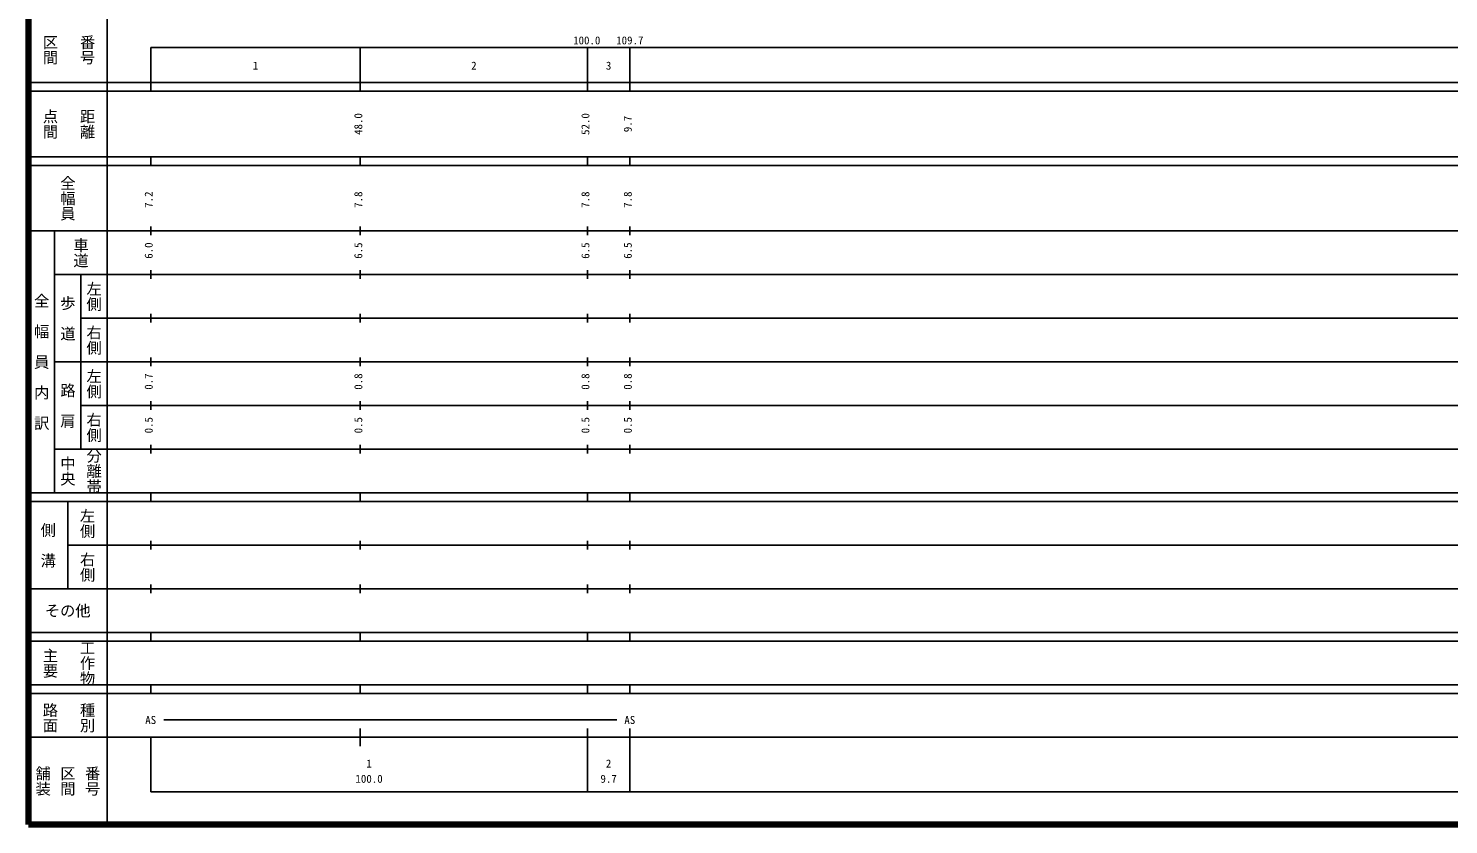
# Model space of a CAD drawing. Units: millimetres on the paper, enlarged 1000 times. Extents: x 40000 to 680000, y 20000 to 380000.
# Drawn here: x 40000 to 365183, y 20000 to 202409 of the extents above; entities that cross this region are included whole.
import ezdxf
from ezdxf.enums import TextEntityAlignment as Align

# ---------------------------------------------------------------- set-up
doc = ezdxf.new("R2010")
doc.units = ezdxf.units.MM
doc.header["$LTSCALE"] = 1000
doc.layers.add('M-TTL', color=2, linetype='Continuous', lineweight=140)
doc.layers.add('M-TTL-BAND', color=7, linetype='Continuous', lineweight=25)
doc.styles.add('@ＭＳ ゴシック', font='')
doc.styles.add('ＭＳ ゴシック', font='')
doc.styles.get('@ＭＳ ゴシック').set_extended_font_data('@MS Gothic')
doc.styles.get('ＭＳ ゴシック').set_extended_font_data('MS Gothic')

msp = doc.modelspace()

# ---------------------------------------------------------------- linework, layer by layer
at = {"layer": 'M-TTL'}
for p, q in [((40000, 380000), (40000, 20000)), ((40000, 20000), (680000, 20000))]:
    msp.add_line(p, q, dxfattribs=at)
at = {"layer": 'M-TTL-BAND'}
for p, q in [((58000, 370000), (58000, 20000)), ((68000, 198000), (579000, 198000)), ((68000, 198000), (68000, 188000)), ((116000, 188000), (116000, 198000)), ((168000, 188000), (168000, 198000)), ((177700, 188000), (177700, 198000)), ((40000, 190000), (579000, 190000)), ((40000, 188000), (579000, 188000)), ((40000, 173000), (579000, 173000)), ((68000, 171000), (68000, 173000)), ((116000, 171000), (116000, 173000)), ((168000, 171000), (168000, 173000)), ((177700, 171000), (177700, 173000)), ((40000, 171000), (579000, 171000)), ((68000, 155000), (68000, 157000)), ((116000, 155000), (116000, 157000)), ((168000, 155000), (168000, 157000)), ((177700, 155000), (177700, 157000)), ((40000, 156000), (579000, 156000)), ((46000, 96000), (46000, 156000)), ((68000, 145000), (68000, 147000)), ((116000, 145000), (116000, 147000)), ((168000, 145000), (168000, 147000)), ((177700, 145000), (177700, 147000)), ((46000, 146000), (579000, 146000)), ((52000, 146000), (52000, 106000)), ((68000, 135000), (68000, 137000)), ((116000, 135000), (116000, 137000)), ((168000, 135000), (168000, 137000)), ((177700, 135000), (177700, 137000)), ((52000, 136000), (579000, 136000)), ((68000, 125000), (68000, 127000)), ((116000, 125000), (116000, 127000)), ((168000, 125000), (168000, 127000)), ((177700, 125000), (177700, 127000)), ((46000, 126000), (579000, 126000)), ((52000, 116000), (579000, 116000)), ((68000, 115000), (68000, 117000)), ((116000, 115000), (116000, 117000)), ((168000, 115000), (168000, 117000)), ((177700, 115000), (177700, 117000)), ((46000, 106000), (579000, 106000)), ((68000, 105000), (68000, 107000)), ((116000, 105000), (116000, 107000)), ((168000, 105000), (168000, 107000)), ((177700, 105000), (177700, 107000)), ((40000, 96000), (579000, 96000)), ((68000, 94000), (68000, 96000)), ((116000, 94000), (116000, 96000)), ((168000, 94000), (168000, 96000)), ((177700, 94000), (177700, 96000)), ((40000, 94000), (579000, 94000)), ((49000, 94000), (49000, 74000)), ((68000, 83000), (68000, 85000)), ((116000, 83000), (116000, 85000)), ((168000, 83000), (168000, 85000)), ((177700, 83000), (177700, 85000)), ((49000, 84000), (579000, 84000)), ((68000, 73000), (68000, 75000)), ((116000, 73000), (116000, 75000)), ((168000, 73000), (168000, 75000)), ((177700, 73000), (177700, 75000)), ((40000, 74000), (579000, 74000)), ((40000, 64000), (579000, 64000)), ((40000, 62000), (579000, 62000)), ((68000, 62000), (68000, 64000)), ((116000, 62000), (116000, 64000)), ((168000, 62000), (168000, 64000)), ((177700, 62000), (177700, 64000)), ((40000, 52000), (579000, 52000)), ((40000, 50000), (579000, 50000)), ((68000, 50000), (68000, 52000)), ((116000, 50000), (116000, 52000)), ((168000, 50000), (168000, 52000)), ((177700, 50000), (177700, 52000)), ((71000, 44000), (174700, 44000)), ((40000, 40000), (579000, 40000)), ((68000, 40000), (68000, 27500)), ((116000, 38000), (116000, 42000)), ((168000, 27500), (168000, 42000)), ((177700, 27500), (177700, 42000)), ((68000, 27500), (579000, 27500))]:
    msp.add_line(p, q, dxfattribs=at)

# ---------------------------------------------------------------- texts
at = {"layer": 'M-TTL-BAND', "style": '@ＭＳ ゴシック'}
for s, p in [('区間', (45000, 197500)), ('番号', (53500, 197500)), ('点間', (45000, 180500)), ('距離', (53500, 180500)), ('全幅員', (49000, 163500)), ('車道', (52000, 151000)), ('左側', (55000, 141000)), ('全\u3000幅\u3000員\u3000内\u3000訳', (43000, 126000)), ('歩\u3000道', (49000, 136000)), ('右側', (55000, 131000)), ('左側', (55000, 121000)), ('路\u3000肩', (49000, 116000)), ('右側', (55000, 111000)), ('中央', (49000, 101000)), ('分離帯', (55000, 101000)), ('左側', (53500, 89000)), ('側\u3000溝', (44500, 84000)), ('右側', (53500, 79000)), ('主要', (45000, 57000)), ('工作物', (53500, 57000)), ('路面', (45000, 44500)), ('種別', (53500, 44500)), ('舗装', (43333, 30000)), ('区間', (49000, 30000)), ('番号', (54667, 30000))]:
    msp.add_text(s, height=2566, rotation=270, dxfattribs=at).set_placement(p, align=Align.MIDDLE_CENTER)
at = {"layer": 'M-TTL-BAND', "style": 'ＭＳ ゴシック'}
for s, p in [('100.0', (167844, 198195)), ('109.7', (177700, 198195)), ('1', (92000, 192405)), ('2', (142000, 192405)), ('3', (172850, 192405)), ('AS', (68000, 42500)), ('AS', (177700, 42500)), ('1', (118000, 32523)), ('2', (172850, 32523)), ('100.0', (118000, 29033)), ('9.7', (172850, 29033))]:
    msp.add_text(s, height=1833, dxfattribs=at).set_placement(p, align=Align.BOTTOM_CENTER)
for s, p in [('48.0', (117000, 180500)), ('52.0', (169000, 180500)), ('9.7', (178700, 180500)), ('7.2', (69000, 163174)), ('7.8', (117000, 163174)), ('7.8', (169000, 163174)), ('7.8', (178700, 163174)), ('6.0', (69000, 151500)), ('6.5', (117000, 151500)), ('6.5', (169000, 151500)), ('6.5', (178700, 151500)), ('0.7', (69000, 121500)), ('0.8', (117000, 121500)), ('0.8', (169000, 121500)), ('0.8', (178700, 121500)), ('0.5', (69000, 111500)), ('0.5', (117000, 111500)), ('0.5', (169000, 111500)), ('0.5', (178700, 111500))]:
    msp.add_text(s, height=1833, rotation=90, dxfattribs=at).set_placement(p, align=Align.BOTTOM_CENTER)
msp.add_text('その他', height=2566, dxfattribs=at).set_placement((49000, 69000), align=Align.MIDDLE_CENTER)

doc.saveas('drawing.dxf')
